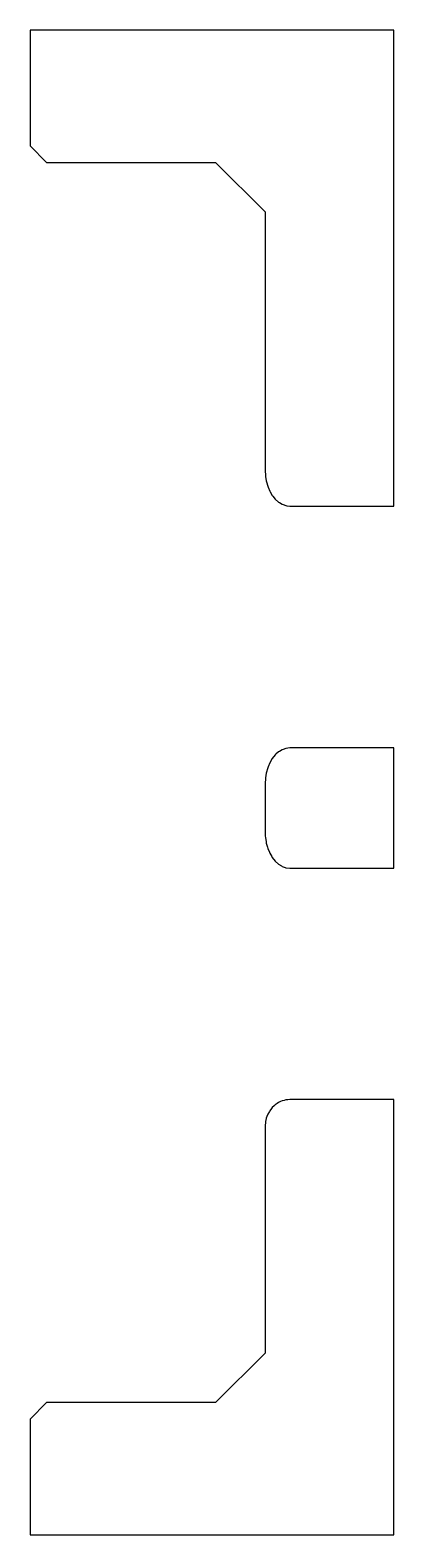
# Model space of a CAD drawing. Header units: metres. Extents: x 0 to 47.5, y 0 to 45.5.
# Drawn here: x 0 to 11, y 0 to 45.5 of the extents above.
import ezdxf

# ---------------------------------------------------------------- set-up
doc = ezdxf.new("R2010")
doc.units = ezdxf.units.M

msp = doc.modelspace()

# ---------------------------------------------------------------- linework, layer by layer
for p, q in [((11, 45.5), (0, 45.5)), ((0, 45.5), (0, 42)), ((11, 31.1095), (11, 45.5)), ((0, 42), (0.5, 41.5)), ((0.5, 41.5), (5.60409, 41.5)), ((5.60409, 41.5), (7.10409, 40)), ((7.10409, 40), (7.10409, 32.2068)), ((7.10409, 32.2068), (7.10558, 32.179)), ((7.10558, 32.179), (7.11332, 32.0352)), ((7.11332, 32.0352), (7.11812, 32.0059)), ((7.11812, 32.0059), (7.14079, 31.8677)), ((7.14079, 31.8677), (7.14922, 31.838)), ((7.14922, 31.838), (7.18583, 31.7086)), ((7.18583, 31.7086), (7.19804, 31.6795)), ((7.19804, 31.6795), (7.24732, 31.5618)), ((7.24732, 31.5618), (7.26331, 31.5344)), ((7.26331, 31.5344), (7.32376, 31.4309)), ((7.32376, 31.4309), (7.34331, 31.4064)), ((7.34331, 31.4064), (7.41325, 31.319)), ((7.41325, 31.319), (7.51359, 31.2291)), ((7.51359, 31.2291), (7.53889, 31.2137)), ((7.53889, 31.2137), (7.62232, 31.1632)), ((7.62232, 31.1632), (7.64945, 31.1536)), ((7.64945, 31.1536), (7.73676, 31.123)), ((7.73676, 31.123), (7.76486, 31.1197)), ((7.76486, 31.1197), (7.85409, 31.1095)), ((7.85409, 31.1095), (11, 31.1095)), ((7.51359, 23.674), (7.4345, 23.6031)), ((7.5373, 23.6884), (7.51359, 23.674)), ((7.62232, 23.7399), (7.5373, 23.6884)), ((7.64778, 23.7488), (7.62232, 23.7399)), ((7.73676, 23.7801), (7.64778, 23.7488)), ((7.85409, 23.7936), (7.73676, 23.7801)), ((11, 23.7936), (7.85409, 23.7936)), ((11, 20.1595), (11, 23.7936)), ((7.19714, 23.2214), (7.18583, 23.1944)), ((7.24732, 23.3413), (7.19714, 23.2214)), ((7.32376, 23.4722), (7.24732, 23.3413)), ((7.41325, 23.584), (7.32376, 23.4722)), ((7.4345, 23.6031), (7.41325, 23.584)), ((7.11332, 22.8679), (7.10545, 22.7215)), ((7.11772, 22.8947), (7.11332, 22.8679)), ((7.14079, 23.0353), (7.11772, 22.8947)), ((7.18583, 23.1944), (7.14079, 23.0353)), ((7.10545, 22.7215), (7.10409, 22.6962)), ((7.10409, 22.6962), (7.10409, 21.2568)), ((7.10409, 21.2568), (7.1111, 21.1265)), ((7.1111, 21.1265), (7.11332, 21.0852)), ((7.11332, 21.0852), (7.13435, 20.957)), ((7.13435, 20.957), (7.14079, 20.9177)), ((7.14079, 20.9177), (7.17553, 20.795)), ((7.17553, 20.795), (7.18583, 20.7586)), ((7.18583, 20.7586), (7.2336, 20.6446)), ((7.2336, 20.6446), (7.24732, 20.6118)), ((7.24732, 20.6118), (7.30707, 20.5095)), ((7.30707, 20.5095), (7.32376, 20.4809)), ((7.32376, 20.4809), (7.41325, 20.3691)), ((7.41325, 20.3691), (7.51359, 20.2791)), ((7.51359, 20.2791), (7.59971, 20.2269)), ((7.59971, 20.2269), (7.62232, 20.2132)), ((7.62232, 20.2132), (7.71315, 20.1813)), ((7.71315, 20.1813), (7.73676, 20.173)), ((7.73676, 20.173), (7.85409, 20.1595)), ((7.85409, 20.1595), (11, 20.1595)), ((7.23502, 12.8043), (7.18583, 12.7173)), ((7.24732, 12.8261), (7.23502, 12.8043)), ((7.30307, 12.8969), (7.24732, 12.8261)), ((7.32376, 12.9231), (7.30307, 12.8969)), ((7.38309, 12.9781), (7.32376, 12.9231)), ((7.41325, 13.006), (7.38309, 12.9781)), ((7.47382, 13.0462), (7.41325, 13.006)), ((7.51359, 13.0727), (7.47382, 13.0462)), ((7.57386, 13.0997), (7.51359, 13.0727)), ((7.62232, 13.1215), (7.57386, 13.0997)), ((7.68162, 13.1369), (7.62232, 13.1215)), ((7.73676, 13.1513), (7.68162, 13.1369)), ((7.7952, 13.1563), (7.73676, 13.1513)), ((7.85409, 13.1613), (7.7952, 13.1563)), ((11, 13.1613), (7.85409, 13.1613)), ((11, 0), (11, 13.1613)), ((7.10486, 12.3664), (7.10409, 12.3564)), ((7.10409, 12.3564), (7.10409, 5.5)), ((7.11332, 12.4767), (7.10486, 12.3664)), ((7.11373, 12.4785), (7.11332, 12.4767)), ((7.11918, 12.5018), (7.11373, 12.4785)), ((7.13926, 12.5925), (7.11918, 12.5018)), ((7.14079, 12.5994), (7.13926, 12.5925)), ((7.18008, 12.7022), (7.14079, 12.5994)), ((7.18583, 12.7173), (7.18008, 12.7022)), ((7.10409, 5.5), (5.60409, 4)), ((0.5, 4), (0, 3.5)), ((5.60409, 4), (0.5, 4)), ((0, 3.5), (0, 0)), ((0, 0), (11, 0))]:
    msp.add_line(p, q)

doc.saveas('drawing.dxf')
